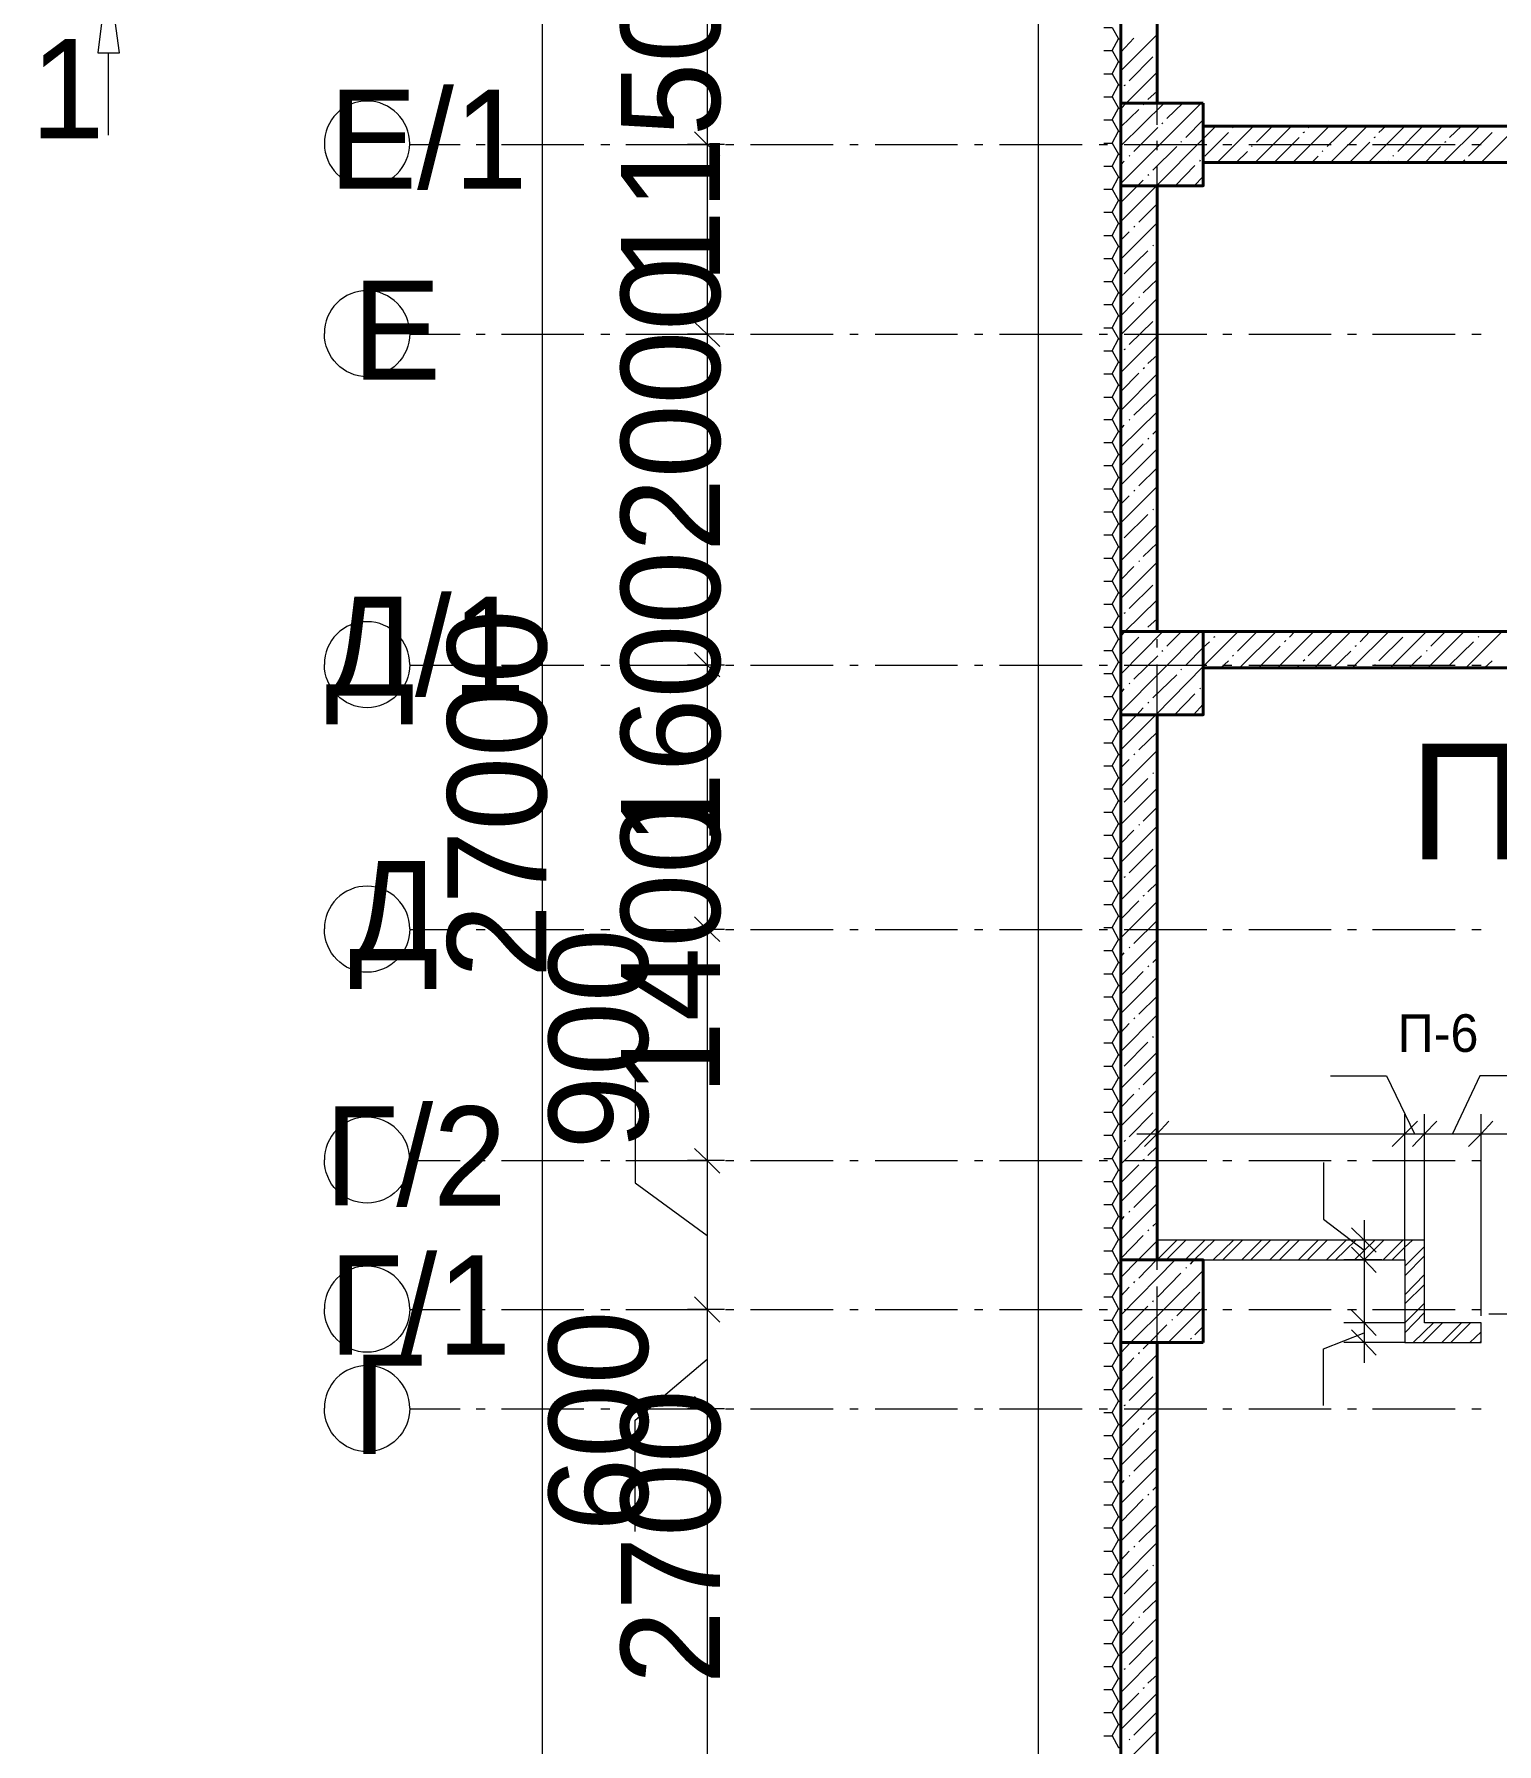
# Model space of a CAD drawing. Header units: millimetres. Extents: x -249154 to 415037, y -45458 to 354837.
# Drawn here: x -236816 to -227961, y 9990 to 20339 of the extents above; entities that cross this region are included whole.
import ezdxf

# ---------------------------------------------------------------- set-up
doc = ezdxf.new("R2010")
doc.units = ezdxf.units.MM
doc.layers.add('PDF _Текст', color=7, linetype='Continuous')
doc.styles.get("Standard").update_dxf_attribs({"font": 'arial.ttf'})

msp = doc.modelspace()

# ---------------------------------------------------------------- linework, layer by layer
at = {"lineweight": 9}
for points in [[(-191611.4, 25247.2), (-191611.4, 25649.6), (-195996, 25649.6), (-195996, 29131.9), (-230738.3, 29131.9), (-230738.3, 909.4), (-191611.4, 909.4), (-191611.4, 1307.6)], [(-233741.8, 28648.9), (-233741.8, 1392.3)], [(-232742.1, 28648.9), (-232742.1, 23675.5), (-232742.1, 22828.2), (-232742.1, 19672.1), (-232742.1, 18524.1), (-232742.1, 16520.3), (-232742.1, 14918.9), (-232742.1, 13521), (-232742.1, 12618.6), (-232742.1, 12017.1), (-232742.1, 9318.5), (-232742.1, 5111.8), (-232742.1, 1392.3)], [(-230340.1, 20379.6), (-230289.2, 20379.6), (-230251.1, 20311.8), (-230238.4, 20311.8)], [(-230289.2, 20239.8), (-230251.1, 20311.8)], [(-230238.4, 20116.9), (-230018.1, 20337.2)], [(-230238.4, 20231.3), (-230157.9, 20316.1)], [(-230018.1, 19790.7), (-230018.1, 20290.6)], [(-236368.4, 20227.1), (-236368.4, 19727.2)], [(-230340.1, 20239.8), (-230289.2, 20239.8), (-230251.1, 20172), (-230238.4, 20172)], [(-230187.5, 20057.6), (-230043.5, 20201.7)], [(-230340.1, 20100), (-230289.2, 20100), (-230251.1, 20032.2), (-230238.4, 20032.2)], [(-230289.2, 20100), (-230251.1, 20172)], [(-230238.4, 19888.2), (-230204.5, 19922.1), (-230018.1, 20108.5)], [(-230289.2, 19960.2), (-230251.1, 20032.2)], [(-230217.2, 20028), (-230208.7, 20032.2)], [(-230073.2, 19943.3), (-230018.1, 19994.1)], [(-230340.1, 19960.2), (-230289.2, 19960.2), (-230251.1, 19892.4), (-230238.4, 19892.4)], [(-230289.2, 19820.4), (-230251.1, 19892.4)], [(-230238.4, 19663.7), (-229975.7, 19922.1)], [(-230238.4, 19434.9), (-229751.2, 19922.1)], [(-230238.4, 19778), (-230128.2, 19883.9)], [(-230102.8, 19913.6), (-230094.3, 19917.8)], [(-229958.8, 19828.9), (-229861.4, 19922.1)], [(-230340.1, 19820.4), (-230289.2, 19820.4), (-230251.1, 19752.6), (-230238.4, 19752.6)], [(-230238.4, 19206.1), (-230022.3, 19422.2), (-229738.5, 19706), (-229662.2, 19782.3)], [(-230157.9, 19629.8), (-230013.9, 19773.8)], [(-229988.4, 19799.2), (-229984.2, 19803.5)], [(-229844.4, 19714.5), (-229738.5, 19820.4)], [(-229653.8, 19562), (-229433.5, 19782.3)], [(-229560.6, 19773.8), (-229556.3, 19778)], [(-229425, 19562), (-229204.7, 19782.3)], [(-229416.5, 19684.8), (-229319.1, 19782.3)], [(-229196.2, 19562), (-228976, 19782.3)], [(-229103, 19773.8), (-229090.3, 19782.3)], [(-228988.7, 19659.4), (-228861.6, 19782.3)], [(-228967.5, 19562), (-228747.2, 19782.3)], [(-228738.7, 19562), (-228518.4, 19782.3)], [(-228675.2, 19744.1), (-228632.8, 19782.3)], [(-228560.8, 19629.8), (-228416.8, 19773.8)], [(-228510, 19562), (-228289.7, 19782.3)], [(-228285.4, 19562), (-228065.1, 19782.3)], [(-228247.3, 19714.5), (-228175.3, 19782.3)], [(-228056.7, 19562), (-227836.4, 19782.3)], [(-234542.5, 19672.1), (-234237.5, 19672.1)], [(-234140.1, 19672.1), (-234085, 19672.1)], [(-233987.5, 19672.1), (-233487.7, 19672.1)], [(-233386, 19672.1), (-233330.9, 19672.1)], [(-233233.5, 19672.1), (-232733.6, 19672.1)], [(-232636.2, 19672.1), (-232742.1, 19672.1), (-232860.7, 19672.1)], [(-232631.9, 19672.1), (-232581.1, 19672.1)], [(-232479.4, 19672.1), (-231979.5, 19672.1)], [(-231877.9, 19672.1), (-231827, 19672.1)], [(-231725.3, 19672.1), (-231225.5, 19672.1)], [(-231123.8, 19672.1), (-231072.9, 19672.1)], [(-230971.3, 19672.1), (-230471.4, 19672.1)], [(-230369.7, 19672.1), (-230318.9, 19672.1)], [(-230340.1, 19680.6), (-230289.2, 19680.6), (-230251.1, 19612.8), (-230238.4, 19612.8)], [(-230289.2, 19680.6), (-230251.1, 19752.6)], [(-230217.2, 19672.1), (-229717.3, 19672.1)], [(-230018.1, 19638.2), (-230018.1, 19693.3)], [(-229874.1, 19684.8), (-229869.8, 19689.1)], [(-229730, 19600.1), (-229586, 19744.1)], [(-229619.9, 19672.1), (-229564.8, 19672.1)], [(-229463.1, 19672.1), (-228963.2, 19672.1)], [(-229302.2, 19570.5), (-229158.1, 19714.5)], [(-229132.7, 19744.1), (-229124.2, 19748.4)], [(-228865.8, 19672.1), (-228810.7, 19672.1)], [(-228853.1, 19562), (-228730.2, 19684.8)], [(-228713.3, 19672.1), (-228213.4, 19672.1)], [(-228704.8, 19714.5), (-228696.4, 19718.7)], [(-228277, 19684.8), (-228268.5, 19689.1)], [(-228132.9, 19600.1), (-227988.9, 19744.1)], [(-228111.7, 19672.1), (-228056.7, 19672.1)], [(-230289.2, 19540.8), (-230251.1, 19612.8)], [(-230238.4, 19549.3), (-230217.2, 19570.5)], [(-230187.5, 19600.1), (-230183.3, 19604.3)], [(-230043.5, 19515.4), (-229899.5, 19659.4)], [(-229759.7, 19570.5), (-229755.4, 19578.9)], [(-229539.4, 19562), (-229471.6, 19629.8)], [(-229446.2, 19659.4), (-229442, 19663.7)], [(-229081.9, 19562), (-229043.7, 19600.1)], [(-229018.3, 19629.8), (-229014.1, 19634)], [(-228624.3, 19562), (-228615.9, 19570.5)], [(-228590.4, 19600.1), (-228586.2, 19604.3)], [(-228395.6, 19562), (-228302.4, 19659.4)], [(-228162.6, 19570.5), (-228154.1, 19578.9)], [(-230340.1, 19540.8), (-230289.2, 19540.8), (-230251.1, 19473), (-230238.4, 19473)], [(-230289.2, 19401), (-230251.1, 19473)], [(-230073.2, 19485.7), (-230068.9, 19490)], [(-230018.1, 19040.9), (-230018.1, 19540.8)], [(-229908, 19422.2), (-229789.3, 19545)], [(-229793.6, 19422.2), (-229738.5, 19477.3)], [(-230340.1, 19401), (-230289.2, 19401), (-230251.1, 19333.2), (-230238.4, 19333.2)], [(-230238.4, 19320.5), (-230136.7, 19422.2), (-230102.8, 19456.1)], [(-230340.1, 19261.2), (-230289.2, 19261.2), (-230251.1, 19193.4), (-230238.4, 19193.4)], [(-230289.2, 19261.2), (-230251.1, 19333.2)], [(-230128.2, 19201.9), (-230018.1, 19312)], [(-230289.2, 19121.4), (-230251.1, 19193.4)], [(-230238.4, 18977.4), (-230018.1, 19197.7)], [(-230157.9, 19172.2), (-230153.7, 19176.5)], [(-230340.1, 19121.4), (-230289.2, 19121.4), (-230251.1, 19053.6), (-230238.4, 19053.6)], [(-230289.2, 18981.6), (-230251.1, 19053.6)], [(-230238.4, 19091.7), (-230187.5, 19142.6)], [(-230043.5, 19057.9), (-230039.3, 19062.1)], [(-230340.1, 18981.6), (-230289.2, 18981.6), (-230251.1, 18913.8), (-230238.4, 18913.8)], [(-230238.4, 18748.6), (-230018.1, 18968.9)], [(-230217.2, 18888.4), (-230073.2, 19028.2)], [(-230340.1, 18841.8), (-230289.2, 18841.8), (-230251.1, 18774), (-230238.4, 18774)], [(-230289.2, 18841.8), (-230251.1, 18913.8)], [(-230238.4, 18863), (-230238.4, 18863)], [(-230102.8, 18774), (-230018.1, 18854.5)], [(-230018.1, 18884.2), (-230018.1, 18939.2)], [(-230289.2, 18702), (-230251.1, 18774)], [(-230238.4, 18519.8), (-230018.1, 18740.1)], [(-230128.2, 18744.4), (-230124, 18748.6)], [(-230018.1, 18286.8), (-230018.1, 18786.7)], [(-230340.1, 18702), (-230289.2, 18702), (-230251.1, 18634.2), (-230238.4, 18634.2)], [(-230289.2, 18562.2), (-230251.1, 18634.2)], [(-230238.4, 18634.2), (-230157.9, 18714.7)], [(-230340.1, 18562.2), (-230289.2, 18562.2), (-230251.1, 18494.4), (-230238.4, 18494.4)], [(-230187.5, 18460.5), (-230043.5, 18600.3)], [(-234542.5, 18524.1), (-234237.5, 18524.1)], [(-234140.1, 18524.1), (-234085, 18524.1)], [(-233987.5, 18524.1), (-233487.7, 18524.1)], [(-233386, 18524.1), (-233330.9, 18524.1)], [(-233233.5, 18524.1), (-232733.6, 18524.1)], [(-232636.2, 18524.1), (-232742.1, 18524.1), (-232860.7, 18524.1)], [(-232631.9, 18524.1), (-232581.1, 18524.1)], [(-232479.4, 18524.1), (-231979.5, 18524.1)], [(-231877.9, 18524.1), (-231827, 18524.1)], [(-231725.3, 18524.1), (-231225.5, 18524.1)], [(-231123.8, 18524.1), (-231072.9, 18524.1)], [(-230971.3, 18524.1), (-230471.4, 18524.1)], [(-230369.7, 18524.1), (-230318.9, 18524.1)], [(-230340.1, 18422.4), (-230289.2, 18422.4), (-230251.1, 18354.6), (-230238.4, 18354.6)], [(-230289.2, 18422.4), (-230251.1, 18494.4)], [(-230238.4, 18291.1), (-230018.1, 18511.4)], [(-230217.2, 18524.1), (-229717.3, 18524.1)], [(-230217.2, 18430.9), (-230208.7, 18435.1)], [(-229619.9, 18524.1), (-229564.8, 18524.1)], [(-229463.1, 18524.1), (-228963.2, 18524.1)], [(-228865.8, 18524.1), (-228810.7, 18524.1)], [(-228713.3, 18524.1), (-228213.4, 18524.1)], [(-228111.7, 18524.1), (-228056.7, 18524.1)], [(-230289.2, 18282.6), (-230251.1, 18354.6)], [(-230102.8, 18316.5), (-230094.3, 18320.7)], [(-230073.2, 18346.2), (-230018.1, 18397)], [(-230340.1, 18282.6), (-230289.2, 18282.6), (-230251.1, 18214.8), (-230238.4, 18214.8)], [(-230238.4, 18176.7), (-230128.2, 18286.8)], [(-230238.4, 18062.3), (-230018.1, 18282.6)], [(-230340.1, 18142.8), (-230289.2, 18142.8), (-230251.1, 18075), (-230238.4, 18075)], [(-230289.2, 18142.8), (-230251.1, 18214.8)], [(-230157.9, 18032.7), (-230018.1, 18168.2)], [(-230018.1, 18134.3), (-230018.1, 18185.2)], [(-230289.2, 18007.2), (-230251.1, 18075)], [(-230238.4, 17837.8), (-230018.1, 18053.8)], [(-230018.1, 17532.8), (-230018.1, 18032.7)], [(-230340.1, 18007.2), (-230289.2, 18007.2), (-230251.1, 17935.2), (-230238.4, 17935.2)], [(-230289.2, 17867.4), (-230251.1, 17935.2)], [(-230238.4, 17947.9), (-230217.2, 17973.4)], [(-230187.5, 18003), (-230183.3, 18007.2)], [(-230043.5, 17918.3), (-230018.1, 17943.7)], [(-230340.1, 17867.4), (-230289.2, 17867.4), (-230251.1, 17795.4), (-230238.4, 17795.4)], [(-230238.4, 17723.4), (-230102.8, 17859)], [(-230238.4, 17609), (-230018.1, 17829.3)], [(-230073.2, 17888.6), (-230068.9, 17892.9)], [(-230340.1, 17727.6), (-230289.2, 17727.6), (-230251.1, 17655.6), (-230238.4, 17655.6)], [(-230289.2, 17727.6), (-230251.1, 17795.4)], [(-230128.2, 17604.8), (-230018.1, 17714.9)], [(-230289.2, 17587.8), (-230251.1, 17655.6)], [(-230238.4, 17380.3), (-230018.1, 17600.6)], [(-230340.1, 17587.8), (-230289.2, 17587.8), (-230251.1, 17515.8), (-230238.4, 17515.8)], [(-230289.2, 17448), (-230251.1, 17515.8)], [(-230238.4, 17494.6), (-230187.5, 17545.5)], [(-230157.9, 17575.1), (-230153.7, 17579.4)], [(-230340.1, 17448), (-230289.2, 17448), (-230251.1, 17376), (-230238.4, 17376)], [(-230217.2, 17291.3), (-230073.2, 17431.1)], [(-230043.5, 17460.8), (-230039.3, 17465)], [(-230018.1, 17380.3), (-230018.1, 17431.1)], [(-230340.1, 17308.2), (-230289.2, 17308.2), (-230251.1, 17236.2), (-230238.4, 17236.2)], [(-230289.2, 17308.2), (-230251.1, 17376)], [(-230238.4, 17151.5), (-230018.1, 17371.8)], [(-230289.2, 17168.4), (-230251.1, 17236.2)], [(-230238.4, 17265.9), (-230238.4, 17265.9)], [(-230102.8, 17176.9), (-230018.1, 17257.4)], [(-230018.1, 16778.7), (-230018.1, 17278.6)], [(-230340.1, 17168.4), (-230289.2, 17168.4), (-230251.1, 17096.4), (-230238.4, 17096.4)], [(-230289.2, 17028.6), (-230251.1, 17096.4)], [(-230238.4, 16922.7), (-230018.1, 17143)], [(-230238.4, 17037.1), (-230157.9, 17117.6)], [(-230128.2, 17147.3), (-230124, 17151.5)], [(-230340.1, 17028.6), (-230289.2, 17028.6), (-230251.1, 16956.6), (-230238.4, 16956.6)], [(-230187.5, 16863.4), (-230043.5, 17003.2)], [(-230340.1, 16888.8), (-230289.2, 16888.8), (-230251.1, 16816.8), (-230238.4, 16816.8)], [(-230289.2, 16888.8), (-230251.1, 16956.6)], [(-230238.4, 16694), (-230213, 16723.6), (-230018.1, 16914.3)], [(-230289.2, 16749), (-230251.1, 16816.8)], [(-230217.2, 16833.8), (-230208.7, 16838)], [(-230073.2, 16749), (-230018.1, 16799.9)], [(-230340.1, 16749), (-230289.2, 16749), (-230251.1, 16677), (-230238.4, 16677)], [(-230289.2, 16609.2), (-230251.1, 16677)], [(-230238.4, 16465.2), (-229984.2, 16723.6)], [(-230238.4, 16236.5), (-229755.4, 16723.6)], [(-230238.4, 16007.7), (-230026.6, 16219.5), (-229738.5, 16511.8), (-229526.7, 16723.6)], [(-230238.4, 16579.6), (-230128.2, 16689.7)], [(-230102.8, 16719.4), (-230098.6, 16723.6), (-230094.3, 16723.6)], [(-230018.1, 16626.2), (-230018.1, 16677)], [(-229958.8, 16634.7), (-229869.8, 16723.6)], [(-229675, 16689.7), (-229666.5, 16694)], [(-229645.3, 16719.4), (-229641.1, 16723.6)], [(-229530.9, 16605), (-229412.3, 16723.6)], [(-229518.2, 16503.3), (-229297.9, 16723.6)], [(-229289.4, 16503.3), (-229069.2, 16723.6)], [(-229247.1, 16660.1), (-229238.6, 16668.6)], [(-229217.4, 16689.7), (-229183.5, 16723.6)], [(-229103, 16575.4), (-228959, 16719.4)], [(-229064.9, 16503.3), (-228844.6, 16723.6)], [(-228836.2, 16503.3), (-228615.9, 16723.6)], [(-228789.6, 16660.1), (-228730.2, 16723.6)], [(-228675.2, 16545.7), (-228531.1, 16689.7)], [(-228607.4, 16503.3), (-228387.1, 16723.6)], [(-228501.5, 16719.4), (-228501.5, 16723.6)], [(-228378.6, 16503.3), (-228158.3, 16723.6)], [(-228361.7, 16634.7), (-228272.7, 16723.6)], [(-228149.9, 16503.3), (-227929.6, 16723.6)], [(-228073.6, 16689.7), (-228069.4, 16694)], [(-228048.2, 16719.4), (-228044, 16723.6)], [(-230340.1, 16609.2), (-230289.2, 16609.2), (-230251.1, 16537.2), (-230238.4, 16537.2)], [(-230157.9, 16435.6), (-230013.9, 16575.4)], [(-229988.4, 16605), (-229984.2, 16609.2)], [(-229844.4, 16520.3), (-229738.5, 16626.2), (-229700.4, 16660.1)], [(-229560.6, 16575.4), (-229556.3, 16579.6)], [(-229403.8, 16503.3), (-229272.5, 16634.7)], [(-228950.5, 16503.3), (-228844.6, 16605)], [(-228819.2, 16634.7), (-228810.7, 16638.9)], [(-228493, 16503.3), (-228416.8, 16575.4)], [(-228387.1, 16605), (-228382.9, 16609.2)], [(-228247.3, 16520.3), (-228103.3, 16660.1)], [(-234542.5, 16520.3), (-234237.5, 16520.3)], [(-234140.1, 16520.3), (-234085, 16520.3)], [(-233987.5, 16520.3), (-233487.7, 16520.3)], [(-233386, 16520.3), (-233330.9, 16520.3)], [(-233233.5, 16520.3), (-232733.6, 16520.3)], [(-232636.2, 16520.3), (-232742.1, 16520.3), (-232860.7, 16520.3)], [(-232631.9, 16520.3), (-232581.1, 16520.3)], [(-232479.4, 16520.3), (-231979.5, 16520.3)], [(-231877.9, 16520.3), (-231827, 16520.3)], [(-231725.3, 16520.3), (-231225.5, 16520.3)], [(-231123.8, 16520.3), (-231072.9, 16520.3)], [(-230971.3, 16520.3), (-230471.4, 16520.3)], [(-230369.7, 16520.3), (-230318.9, 16520.3)], [(-230340.1, 16469.5), (-230289.2, 16469.5), (-230251.1, 16397.4), (-230238.4, 16397.4)], [(-230289.2, 16469.5), (-230251.1, 16537.2)], [(-230217.2, 16520.3), (-229717.3, 16520.3)], [(-230043.5, 16321.2), (-229899.5, 16461)], [(-230018.1, 16024.6), (-230018.1, 16524.5)], [(-229874.1, 16490.6), (-229869.8, 16494.9)], [(-229632.6, 16503.3), (-229586, 16545.7)], [(-229619.9, 16520.3), (-229564.8, 16520.3)], [(-229463.1, 16520.3), (-228963.2, 16520.3)], [(-229175.1, 16503.3), (-229158.1, 16520.3)], [(-229132.7, 16545.7), (-229124.2, 16554.2)], [(-228865.8, 16520.3), (-228810.7, 16520.3)], [(-228713.3, 16520.3), (-228213.4, 16520.3)], [(-228704.8, 16520.3), (-228696.4, 16524.5)], [(-228111.7, 16520.3), (-228056.7, 16520.3)], [(-228035.5, 16503.3), (-227988.9, 16545.7)], [(-230289.2, 16329.7), (-230251.1, 16397.4)], [(-230238.4, 16350.8), (-230217.2, 16376.3)], [(-230187.5, 16405.9), (-230183.3, 16410.1)], [(-229759.7, 16376.3), (-229755.4, 16380.5)], [(-230340.1, 16329.7), (-230289.2, 16329.7), (-230251.1, 16257.6), (-230238.4, 16257.6)], [(-230289.2, 16189.9), (-230251.1, 16257.6)], [(-230238.4, 16122.1), (-230140.9, 16219.5), (-230102.8, 16261.9)], [(-230073.2, 16291.5), (-230068.9, 16295.8)], [(-229912.2, 16219.5), (-229789.3, 16346.6)], [(-229797.8, 16219.5), (-229738.5, 16283.1)], [(-230340.1, 16189.9), (-230289.2, 16189.9), (-230251.1, 16117.8), (-230238.4, 16117.8)], [(-230340.1, 16050.1), (-230289.2, 16050.1), (-230251.1, 15978), (-230238.4, 15978)], [(-230289.2, 16050.1), (-230251.1, 16117.8)], [(-230128.2, 16007.7), (-230018.1, 16113.6)], [(-230289.2, 15910.3), (-230251.1, 15978)], [(-230238.4, 15783.2), (-230018.1, 16003.5)], [(-230238.4, 15897.5), (-230187.5, 15948.4)], [(-230157.9, 15978), (-230153.7, 15982.3)], [(-230340.1, 15910.3), (-230289.2, 15910.3), (-230251.1, 15838.2), (-230238.4, 15838.2)], [(-230289.2, 15770.5), (-230251.1, 15838.2)], [(-230043.5, 15863.7), (-230039.3, 15867.9)], [(-230018.1, 15872.1), (-230018.1, 15923)], [(-230340.1, 15770.5), (-230289.2, 15770.5), (-230251.1, 15698.4), (-230238.4, 15698.4)], [(-230238.4, 15554.4), (-230018.1, 15774.7)], [(-230217.2, 15690), (-230073.2, 15834)], [(-230018.1, 15270.6), (-230018.1, 15770.5)], [(-230340.1, 15630.7), (-230289.2, 15630.7), (-230251.1, 15558.6), (-230238.4, 15558.6)], [(-230289.2, 15630.7), (-230251.1, 15698.4)], [(-230238.4, 15668.8), (-230238.4, 15668.8)], [(-230102.8, 15575.6), (-230018.1, 15660.3)], [(-230289.2, 15490.9), (-230251.1, 15558.6)], [(-230238.4, 15325.6), (-230018.1, 15545.9)], [(-230128.2, 15550.2), (-230124, 15554.4)], [(-230340.1, 15490.9), (-230289.2, 15490.9), (-230251.1, 15418.8), (-230238.4, 15418.8)], [(-230238.4, 15440), (-230157.9, 15520.5)], [(-230340.1, 15351.1), (-230289.2, 15351.1), (-230251.1, 15279), (-230238.4, 15279)], [(-230289.2, 15351.1), (-230251.1, 15418.8)], [(-230238.4, 15096.9), (-230018.1, 15317.2)], [(-230187.5, 15262.1), (-230043.5, 15406.1)], [(-230289.2, 15211.3), (-230251.1, 15279)], [(-230217.2, 15236.7), (-230208.7, 15240.9)], [(-230340.1, 15211.3), (-230289.2, 15211.3), (-230251.1, 15139.2), (-230238.4, 15139.2)], [(-230289.2, 15071.5), (-230251.1, 15139.2)], [(-230102.8, 15122.3), (-230094.3, 15126.5)], [(-230073.2, 15147.7), (-230018.1, 15202.8)], [(-230018.1, 15118.1), (-230018.1, 15173.1)], [(-230340.1, 15071.5), (-230289.2, 15071.5), (-230251.1, 14999.4), (-230238.4, 14999.4)], [(-230238.4, 14982.5), (-230128.2, 15092.6)], [(-230238.4, 14868.1), (-230018.1, 15088.4)], [(-230018.1, 14516.5), (-230018.1, 15016.4)], [(-234542.5, 14918.9), (-234237.5, 14918.9)], [(-234140.1, 14918.9), (-234085, 14918.9)], [(-233987.5, 14918.9), (-233487.7, 14918.9)], [(-233386, 14918.9), (-233330.9, 14918.9)], [(-233233.5, 14918.9), (-232733.6, 14918.9)], [(-232636.2, 14918.9), (-232742.1, 14918.9), (-232860.7, 14918.9)], [(-232631.9, 14918.9), (-232581.1, 14918.9)], [(-232479.4, 14918.9), (-231979.5, 14918.9)], [(-231877.9, 14918.9), (-231827, 14918.9)], [(-231725.3, 14918.9), (-231225.5, 14918.9)], [(-231123.8, 14918.9), (-231072.9, 14918.9)], [(-230971.3, 14918.9), (-230471.4, 14918.9)], [(-230369.7, 14918.9), (-230318.9, 14918.9)], [(-230340.1, 14931.7), (-230289.2, 14931.7), (-230251.1, 14859.6), (-230238.4, 14859.6)], [(-230289.2, 14931.7), (-230251.1, 14999.4)], [(-230217.2, 14918.9), (-229717.3, 14918.9)], [(-230157.9, 14834.2), (-230018.1, 14974)], [(-229619.9, 14918.9), (-229564.8, 14918.9)], [(-229463.1, 14918.9), (-228963.2, 14918.9)], [(-228865.8, 14918.9), (-228810.7, 14918.9)], [(-228713.3, 14918.9), (-228213.4, 14918.9)], [(-228111.7, 14918.9), (-228056.7, 14918.9)], [(-230289.2, 14791.9), (-230251.1, 14859.6)], [(-230238.4, 14639.4), (-230018.1, 14859.6)], [(-230187.5, 14808.8), (-230183.3, 14813)], [(-230340.1, 14791.9), (-230289.2, 14791.9), (-230251.1, 14719.8), (-230238.4, 14719.8)], [(-230289.2, 14652.1), (-230251.1, 14719.8)], [(-230238.4, 14753.7), (-230217.2, 14779.1)], [(-230073.2, 14694.4), (-230068.9, 14698.7)], [(-230043.5, 14719.8), (-230018.1, 14745.3)], [(-230340.1, 14652.1), (-230289.2, 14652.1), (-230251.1, 14580), (-230238.4, 14580)], [(-230238.4, 14525), (-230102.8, 14664.8)], [(-230238.4, 14410.6), (-230018.1, 14630.9)], [(-230340.1, 14512.3), (-230289.2, 14512.3), (-230251.1, 14440.2), (-230238.4, 14440.2)], [(-230289.2, 14512.3), (-230251.1, 14580)], [(-230128.2, 14406.4), (-230018.1, 14516.5)], [(-230289.2, 14372.5), (-230251.1, 14440.2)], [(-230238.4, 14181.8), (-230018.1, 14402.1)], [(-230018.1, 14364), (-230018.1, 14419.1)], [(-230340.1, 14372.5), (-230289.2, 14372.5), (-230251.1, 14300.4), (-230238.4, 14300.4)], [(-230289.2, 14232.7), (-230251.1, 14300.4)], [(-230238.4, 14296.2), (-230187.5, 14351.3)], [(-230157.9, 14380.9), (-230153.7, 14385.2)], [(-230340.1, 14232.7), (-230289.2, 14232.7), (-230251.1, 14160.6), (-230238.4, 14160.6)], [(-230217.2, 14092.9), (-230073.2, 14236.9)], [(-230043.5, 14266.6), (-230039.3, 14270.8)], [(-230018.1, 13766.7), (-230018.1, 14266.6)], [(-230340.1, 14092.9), (-230289.2, 14092.9), (-230251.1, 14020.8), (-230238.4, 14020.8)], [(-230289.2, 14092.9), (-230251.1, 14160.6)], [(-230238.4, 13957.3), (-230018.1, 14177.6)], [(-233178.4, 14063.2), (-233178.4, 13385.4), (-232742.1, 13067.7)], [(-230289.2, 13953.1), (-230251.1, 14020.8)], [(-230238.4, 14067.4), (-230238.4, 14071.7)], [(-230102.8, 13978.5), (-230018.1, 14063.2)], [(-228967.5, 14033.6), (-228628.6, 14033.6), (-228459.1, 13681.9)], [(-227671.2, 14033.6), (-228065.1, 14033.6), (-228230.4, 13681.9)], [(-230340.1, 13953.1), (-230289.2, 13953.1), (-230251.1, 13881), (-230238.4, 13881)], [(-230289.2, 13813.3), (-230251.1, 13881)], [(-230238.4, 13728.5), (-230018.1, 13948.8)], [(-230238.4, 13842.9), (-230157.9, 13923.4)], [(-230128.2, 13953.1), (-230124, 13957.3)], [(-230340.1, 13813.3), (-230289.2, 13813.3), (-230251.1, 13741.2), (-230238.4, 13741.2)], [(-230187.5, 13665), (-230043.5, 13809)], [(-230018.1, 13787.8), (-230018.1, 13681.9), (-230018.1, 13563.3)], [(-228518.4, 12919.4), (-228518.4, 13681.9), (-228518.4, 13800.6)], [(-228399.8, 13038), (-228399.8, 13681.9), (-228399.8, 13800.6)], [(-228056.7, 12580.5), (-228056.7, 13681.9), (-228056.7, 13800.6)], [(-230340.1, 13673.5), (-230289.2, 13673.5), (-230251.1, 13601.4), (-230238.4, 13601.4)], [(-230289.2, 13673.5), (-230251.1, 13741.2)], [(-230238.4, 13499.8), (-230018.1, 13720.1)], [(-230140.9, 13681.9), (-228518.4, 13681.9), (-228399.8, 13681.9), (-228056.7, 13681.9), (-226959.5, 13681.9), (-226446.9, 13681.9)], [(-230018.1, 13609.9), (-230018.1, 13665)], [(-230289.2, 13533.7), (-230251.1, 13601.4)], [(-230217.2, 13635.3), (-230208.7, 13643.8)], [(-230073.2, 13550.6), (-230018.1, 13605.7)], [(-234542.5, 13521), (-234237.5, 13521)], [(-234140.1, 13521), (-234085, 13521)], [(-233987.5, 13521), (-233487.7, 13521)], [(-233386, 13521), (-233330.9, 13521)], [(-233233.5, 13521), (-232733.6, 13521)], [(-232636.2, 13521), (-232742.1, 13521), (-232860.7, 13521)], [(-232631.9, 13521), (-232581.1, 13521)], [(-232479.4, 13521), (-231979.5, 13521)], [(-231877.9, 13521), (-231827, 13521)], [(-231725.3, 13521), (-231225.5, 13521)], [(-231123.8, 13521), (-231072.9, 13521)], [(-230971.3, 13521), (-230471.4, 13521)], [(-230369.7, 13521), (-230318.9, 13521)], [(-230340.1, 13533.7), (-230289.2, 13533.7), (-230251.1, 13461.6), (-230238.4, 13461.6)], [(-230289.2, 13393.9), (-230251.1, 13461.6)], [(-230238.4, 13385.4), (-230128.2, 13495.5)], [(-230238.4, 13271), (-230018.1, 13491.3)], [(-230217.2, 13521), (-229717.3, 13521)], [(-230102.8, 13525.2), (-230094.3, 13529.4)], [(-230018.1, 13012.6), (-230018.1, 13512.5)], [(-229619.9, 13521), (-229564.8, 13521)], [(-229463.1, 13521), (-228963.2, 13521)], [(-229009.8, 13508.2), (-229009.8, 13165.1), (-228764.1, 12978.7)], [(-228865.8, 13521), (-228810.7, 13521)], [(-228713.3, 13521), (-228213.4, 13521)], [(-228111.7, 13521), (-228056.7, 13521)], [(-230340.1, 13393.9), (-230289.2, 13393.9), (-230251.1, 13321.8), (-230238.4, 13321.8)], [(-230157.9, 13237.1), (-230018.1, 13376.9)], [(-230340.1, 13254.1), (-230289.2, 13254.1), (-230251.1, 13182), (-230238.4, 13182)], [(-230289.2, 13254.1), (-230251.1, 13321.8)], [(-230238.4, 13042.2), (-230018.1, 13262.5)], [(-230289.2, 13114.3), (-230251.1, 13182)], [(-230238.4, 13156.6), (-230217.2, 13182)], [(-230187.5, 13207.5), (-230183.3, 13215.9)], [(-230043.5, 13122.7), (-230018.1, 13148.2)], [(-228764.1, 13160.9), (-228764.1, 12919.4), (-228764.1, 12538.1), (-228764.1, 12296.7)], [(-230340.1, 13114.3), (-230289.2, 13114.3), (-230251.1, 13042.2), (-230238.4, 13042.2)], [(-230289.2, 12974.5), (-230251.1, 13042.2)], [(-230238.4, 12927.9), (-230102.8, 13067.7)], [(-230073.2, 13097.3), (-230068.9, 13101.6)], [(-230340.1, 12974.5), (-230289.2, 12974.5), (-230251.1, 12902.4), (-230238.4, 12902.4)], [(-230238.4, 12813.5), (-230132.5, 12919.4), (-230018.1, 13033.8)], [(-230018.1, 12919.4), (-229899.5, 13038)], [(-230018.1, 13033.8), (-230013.9, 13038)], [(-229963, 12919.4), (-229844.4, 13038)], [(-229848.6, 12919.4), (-229730, 13038)], [(-229793.6, 12919.4), (-229670.7, 13038)], [(-229679.2, 12919.4), (-229556.3, 13038)], [(-229619.9, 12919.4), (-229501.3, 13038)], [(-229505.5, 12919.4), (-229386.9, 13038)], [(-229450.4, 12919.4), (-229331.8, 13038)], [(-229336, 12919.4), (-229217.4, 13038)], [(-229276.7, 12919.4), (-229158.1, 13038)], [(-229162.4, 12919.4), (-229043.7, 13038)], [(-229107.3, 12919.4), (-228988.7, 13038)], [(-228992.9, 12919.4), (-228874.3, 13038)], [(-228937.8, 12919.4), (-228815, 13038)], [(-228658.2, 13038), (-228764.1, 13038), (-228887, 13038)], [(-228823.4, 12919.4), (-228700.6, 13038)], [(-228764.1, 12919.4), (-228645.5, 13038)], [(-228649.8, 12919.4), (-228531.1, 13038)], [(-228594.7, 12919.4), (-228518.4, 12995.6), (-228471.8, 13038)], [(-228518.4, 12881.3), (-228399.8, 12999.9)], [(-228518.4, 12822), (-228399.8, 12944.8)], [(-230340.1, 12834.7), (-230289.2, 12834.7), (-230251.1, 12762.7), (-230238.4, 12762.7)], [(-230289.2, 12834.7), (-230251.1, 12902.4)], [(-230238.4, 12584.7), (-229908, 12919.4)], [(-230238.4, 12356), (-230179.1, 12419.5), (-229738.5, 12855.8)], [(-230128.2, 12809.2), (-230022.3, 12919.4), (-230018.1, 12919.4)], [(-230018.1, 12860.1), (-230018.1, 12910.9)], [(-230013.9, 12694.9), (-229874.1, 12838.9)], [(-229844.4, 12868.6), (-229840.2, 12872.8)], [(-229814.8, 12894), (-229793.6, 12919.4)], [(-228658.2, 12919.4), (-228764.1, 12919.4), (-228887, 12919.4)], [(-230289.2, 12694.9), (-230251.1, 12762.7)], [(-230238.4, 12699.1), (-230187.5, 12754.2)], [(-230157.9, 12779.6), (-230153.7, 12788.1)], [(-230018.1, 12258.5), (-230018.1, 12758.4)], [(-228518.4, 12707.6), (-228399.8, 12830.4)], [(-228518.4, 12652.5), (-228399.8, 12771.1)], [(-230340.1, 12694.9), (-230289.2, 12694.9), (-230251.1, 12622.9), (-230238.4, 12622.9)], [(-230217.2, 12495.8), (-230073.2, 12639.8)], [(-230043.5, 12665.2), (-230039.3, 12673.7)], [(-229950.3, 12419.5), (-229738.5, 12631.3)], [(-229899.5, 12580.5), (-229759.7, 12724.5)], [(-228518.4, 12538.1), (-228399.8, 12656.7)], [(-234542.5, 12618.6), (-234237.5, 12618.6)], [(-234140.1, 12618.6), (-234085, 12618.6)], [(-233987.5, 12618.6), (-233487.7, 12618.6)], [(-233386, 12618.6), (-233330.9, 12618.6)], [(-233233.5, 12618.6), (-232733.6, 12618.6)], [(-232636.2, 12618.6), (-232742.1, 12618.6), (-232860.7, 12618.6)], [(-232631.9, 12618.6), (-232581.1, 12618.6)], [(-232479.4, 12618.6), (-231979.5, 12618.6)], [(-231877.9, 12618.6), (-231827, 12618.6)], [(-231725.3, 12618.6), (-231225.5, 12618.6)], [(-231123.8, 12618.6), (-231072.9, 12618.6)], [(-230971.3, 12618.6), (-230471.4, 12618.6)], [(-230369.7, 12618.6), (-230318.9, 12618.6)], [(-230340.1, 12555.1), (-230289.2, 12555.1), (-230251.1, 12483.1), (-230238.4, 12483.1)], [(-230289.2, 12555.1), (-230251.1, 12622.9)], [(-230217.2, 12618.6), (-229717.3, 12618.6)], [(-230102.8, 12381.4), (-230064.7, 12419.5), (-229958.8, 12525.4)], [(-229929.1, 12555.1), (-229924.9, 12559.3)], [(-229619.9, 12618.6), (-229564.8, 12618.6)], [(-229463.1, 12618.6), (-228963.2, 12618.6)], [(-228518.4, 12538.1), (-228764.1, 12538.1), (-228887, 12538.1)], [(-228865.8, 12618.6), (-228810.7, 12618.6)], [(-228713.3, 12618.6), (-228213.4, 12618.6)], [(-228518.4, 12478.8), (-228459.1, 12538.1), (-228399.8, 12601.7)], [(-228518.4, 12538.1), (-228518.4, 12538.1)], [(-228467.6, 12419.5), (-228344.7, 12538.1)], [(-228408.3, 12419.5), (-228289.7, 12538.1)], [(-228293.9, 12419.5), (-228175.3, 12538.1)], [(-228238.8, 12419.5), (-228120.2, 12538.1)], [(-228111.7, 12618.6), (-228056.7, 12618.6)], [(-228010.1, 12593.2), (-227006.1, 12593.2)], [(-230289.2, 12415.3), (-230251.1, 12483.1)], [(-230238.4, 12470.3), (-230238.4, 12470.3)], [(-229814.8, 12440.7), (-229810.5, 12444.9)], [(-229789.3, 12466.1), (-229738.5, 12516.9)], [(-229009.8, 12038.2), (-229009.8, 12381.4), (-228764.1, 12478.8)], [(-228518.4, 12419.5), (-228764.1, 12419.5), (-228887, 12419.5)], [(-228124.5, 12419.5), (-228056.7, 12483.1)], [(-228065.1, 12419.5), (-228056.7, 12428)], [(-233178.4, 11275.7), (-233178.4, 11949.3), (-232742.1, 12317.8)], [(-230340.1, 12415.3), (-230289.2, 12415.3), (-230251.1, 12343.3), (-230238.4, 12343.3)], [(-230289.2, 12275.5), (-230251.1, 12343.3)], [(-230238.4, 12127.2), (-230018.1, 12347.5)], [(-230238.4, 12241.6), (-230157.9, 12326.3)], [(-230128.2, 12351.7), (-230124, 12360.2)], [(-230340.1, 12275.5), (-230289.2, 12275.5), (-230251.1, 12203.5), (-230238.4, 12203.5)], [(-230340.1, 12135.7), (-230289.2, 12135.7), (-230251.1, 12063.7), (-230238.4, 12063.7)], [(-230289.2, 12135.7), (-230251.1, 12203.5)], [(-230238.4, 11902.7), (-230018.1, 12123)], [(-230187.5, 12067.9), (-230043.5, 12211.9)], [(-230018.1, 12106), (-230018.1, 12156.9)], [(-234542.5, 12017.1), (-234237.5, 12017.1)], [(-234140.1, 12017.1), (-234085, 12017.1)], [(-233987.5, 12017.1), (-233487.7, 12017.1)], [(-233386, 12017.1), (-233330.9, 12017.1)], [(-233233.5, 12017.1), (-232733.6, 12017.1)], [(-232636.2, 12017.1), (-232742.1, 12017.1), (-232860.7, 12017.1)], [(-232631.9, 12017.1), (-232581.1, 12017.1)], [(-232479.4, 12017.1), (-231979.5, 12017.1)], [(-231877.9, 12017.1), (-231827, 12017.1)], [(-231725.3, 12017.1), (-231225.5, 12017.1)], [(-231123.8, 12017.1), (-231072.9, 12017.1)], [(-230971.3, 12017.1), (-230471.4, 12017.1)], [(-230369.7, 12017.1), (-230318.9, 12017.1)], [(-230289.2, 11995.9), (-230251.1, 12063.7)], [(-230217.2, 12038.2), (-230208.7, 12042.5)], [(-230217.2, 12017.1), (-229717.3, 12017.1)], [(-230073.2, 11953.5), (-230018.1, 12008.6)], [(-229619.9, 12017.1), (-229564.8, 12017.1)], [(-229463.1, 12017.1), (-228963.2, 12017.1)], [(-228865.8, 12017.1), (-228810.7, 12017.1)], [(-228713.3, 12017.1), (-228213.4, 12017.1)], [(-228111.7, 12017.1), (-228056.7, 12017.1)], [(-230340.1, 11995.9), (-230289.2, 11995.9), (-230251.1, 11923.9), (-230238.4, 11923.9)], [(-230289.2, 11856.1), (-230251.1, 11923.9)], [(-230102.8, 11923.9), (-230094.3, 11932.3)], [(-230018.1, 11504.5), (-230018.1, 12004.3)], [(-230340.1, 11856.1), (-230289.2, 11856.1), (-230251.1, 11784.1), (-230238.4, 11784.1)], [(-230238.4, 11788.3), (-230128.2, 11898.4)], [(-230238.4, 11673.9), (-230018.1, 11894.2)], [(-230340.1, 11716.3), (-230289.2, 11716.3), (-230251.1, 11644.3), (-230238.4, 11644.3)], [(-230289.2, 11716.3), (-230251.1, 11784.1)], [(-230157.9, 11640), (-230018.1, 11779.8)], [(-230289.2, 11576.5), (-230251.1, 11644.3)], [(-230238.4, 11445.1), (-230018.1, 11665.4)], [(-230187.5, 11610.4), (-230183.3, 11614.6)], [(-230340.1, 11576.5), (-230289.2, 11576.5), (-230251.1, 11504.5), (-230238.4, 11504.5)], [(-230289.2, 11436.7), (-230251.1, 11504.5)], [(-230238.4, 11559.5), (-230217.2, 11584.9)], [(-230073.2, 11496), (-230068.9, 11500.2)], [(-230043.5, 11525.6), (-230018.1, 11551.1)], [(-230340.1, 11436.7), (-230289.2, 11436.7), (-230251.1, 11364.7), (-230238.4, 11364.7)], [(-230238.4, 11330.8), (-230102.8, 11470.6)], [(-230238.4, 11216.4), (-230018.1, 11436.7)], [(-230018.1, 11351.9), (-230018.1, 11402.8)], [(-230340.1, 11296.9), (-230289.2, 11296.9), (-230251.1, 11224.9), (-230238.4, 11224.9)], [(-230289.2, 11296.9), (-230251.1, 11364.7)], [(-230128.2, 11212.1), (-230018.1, 11322.3)], [(-230289.2, 11157.1), (-230251.1, 11224.9)], [(-230238.4, 10987.6), (-230018.1, 11207.9)], [(-230157.9, 11182.5), (-230153.7, 11186.7)], [(-230018.1, 10750.4), (-230018.1, 11250.3)], [(-230340.1, 11157.1), (-230289.2, 11157.1), (-230251.1, 11085.1), (-230238.4, 11085.1)], [(-230289.2, 11017.3), (-230251.1, 11085.1)], [(-230238.4, 11102), (-230187.5, 11157.1)], [(-230340.1, 11017.3), (-230289.2, 11017.3), (-230251.1, 10945.3), (-230238.4, 10945.3)], [(-230238.4, 10758.9), (-230018.1, 10979.1)], [(-230217.2, 10898.7), (-230073.2, 11042.7)], [(-230043.5, 11068.1), (-230039.3, 11072.3)], [(-230340.1, 10877.5), (-230289.2, 10877.5), (-230251.1, 10805.5), (-230238.4, 10805.5)], [(-230289.2, 10877.5), (-230251.1, 10945.3)], [(-230238.4, 10873.2), (-230238.4, 10873.2)], [(-230289.2, 10737.7), (-230251.1, 10805.5)], [(-230102.8, 10784.3), (-230018.1, 10864.8)], [(-230340.1, 10737.7), (-230289.2, 10737.7), (-230251.1, 10665.7), (-230238.4, 10665.7)], [(-230289.2, 10597.9), (-230251.1, 10665.7)], [(-230238.4, 10530.1), (-230018.1, 10750.4)], [(-230238.4, 10644.5), (-230157.9, 10729.2)], [(-230128.2, 10754.6), (-230124, 10758.9)], [(-230340.1, 10597.9), (-230289.2, 10597.9), (-230251.1, 10525.9), (-230238.4, 10525.9)], [(-230187.5, 10470.8), (-230043.5, 10614.8)], [(-230018.1, 10597.9), (-230018.1, 10653)], [(-230340.1, 10458.1), (-230289.2, 10458.1), (-230251.1, 10386.1), (-230238.4, 10386.1)], [(-230289.2, 10458.1), (-230251.1, 10525.9)], [(-230238.4, 10301.3), (-230018.1, 10521.6)], [(-230018.1, 9996.3), (-230018.1, 10496.2)], [(-230289.2, 10318.3), (-230251.1, 10386.1)], [(-230217.2, 10441.1), (-230208.7, 10445.4)], [(-230073.2, 10356.4), (-230018.1, 10407.2)], [(-230340.1, 10318.3), (-230289.2, 10318.3), (-230251.1, 10246.3), (-230238.4, 10246.3)], [(-230289.2, 10178.5), (-230251.1, 10246.3)], [(-230238.4, 10076.8), (-230018.1, 10297.1)], [(-230238.4, 10187), (-230128.2, 10297.1)], [(-230102.8, 10326.8), (-230094.3, 10331)], [(-230340.1, 10178.5), (-230289.2, 10178.5), (-230251.1, 10106.5), (-230238.4, 10106.5)], [(-230157.9, 10042.9), (-230018.1, 10182.7)], [(-230289.2, 10038.7), (-230251.1, 10106.5)], [(-230238.4, 9848), (-230018.1, 10068.3)], [(-230340.1, 10038.7), (-230289.2, 10038.7), (-230251.1, 9966.7), (-230238.4, 9966.7)], [(-230187.5, 10013.3), (-230183.3, 10017.5)]]:
    msp.add_lwpolyline(points, dxfattribs=at)
at = {"lineweight": 40}
for points in [[(-230018.1, 19922.1), (-230018.1, 23175.6), (-230238.4, 23175.6), (-230238.4, 19922.1)], [(-229738.5, 19922.1), (-230238.4, 19922.1), (-230238.4, 19422.2), (-229738.5, 19422.2)], [(-229738.5, 19562), (-226065.6, 19562), (-226065.6, 19782.3), (-229738.5, 19782.3)], [(-230018.1, 16723.6), (-230018.1, 19422.2), (-230238.4, 19422.2), (-230238.4, 16723.6)], [(-229738.5, 16723.6), (-230238.4, 16723.6), (-230238.4, 16219.5), (-229738.5, 16219.5)], [(-229738.5, 16503.3), (-226065.6, 16503.3), (-226065.6, 16723.6), (-229738.5, 16723.6)], [(-230238.4, 16219.5), (-230238.4, 12919.4), (-230018.1, 12919.4), (-230018.1, 16219.5)], [(-229738.5, 12419.5), (-229738.5, 12919.4), (-230238.4, 12919.4), (-230238.4, 12419.5)]]:
    msp.add_lwpolyline(points, close=True, dxfattribs=at)
at = {"lineweight": 9}
for points in [[(-236300.6, 20227.1), (-236368.4, 20731.2), (-236431.9, 20227.1)], [(-230018.1, 12919.4), (-228518.4, 12919.4), (-228518.4, 12538.1), (-228518.4, 12419.5), (-228056.7, 12419.5), (-228056.7, 12538.1), (-228399.8, 12538.1), (-228399.8, 13038), (-228518.4, 13038), (-230018.1, 13038)]]:
    msp.add_lwpolyline(points, close=True, dxfattribs=at)
msp.add_lwpolyline([(-234800.9, 19934.8, 0.4180328), (-235059.3, 19676.4, 0.4118986), (-234800.9, 19417.9, 0.4057377), (-234542.5, 19676.4, 0.4118986)], format="xyb", close=True, dxfattribs=at)
at = {"lineweight": 18}
for points in [[(-232665.8, 19600.1), (-232742.1, 19672.1), (-232818.3, 19748.4)], [(-232665.8, 18447.8), (-232742.1, 18524.1), (-232818.3, 18596.1)], [(-232665.8, 16448.3), (-232742.1, 16520.3), (-232818.3, 16596.5)], [(-232665.8, 14846.9), (-232742.1, 14918.9), (-232818.3, 14995.2)], [(-229946.1, 13758.2), (-230018.1, 13681.9), (-230094.3, 13605.7)], [(-228442.2, 13758.2), (-228518.4, 13681.9), (-228594.7, 13605.7)], [(-228323.6, 13758.2), (-228399.8, 13681.9), (-228471.8, 13605.7)], [(-227984.7, 13758.2), (-228056.7, 13681.9), (-228132.9, 13605.7)], [(-232665.8, 13444.7), (-232742.1, 13521), (-232818.3, 13593)], [(-228692.1, 12966), (-228764.1, 13038), (-228840.4, 13114.3)], [(-228692.1, 12843.1), (-228764.1, 12919.4), (-228840.4, 12995.6)], [(-232665.8, 12542.4), (-232742.1, 12618.6), (-232818.3, 12694.9)], [(-228692.1, 12461.9), (-228764.1, 12538.1), (-228840.4, 12614.4)], [(-228692.1, 12343.3), (-228764.1, 12419.5), (-228840.4, 12495.8)], [(-232665.8, 11945), (-232742.1, 12017.1), (-232818.3, 12093.3)]]:
    msp.add_lwpolyline(points, dxfattribs=at)
at = {"lineweight": 9}
for points in [[(-234542.5, 18528.3, 0.4118986), (-234800.9, 18786.7, 0.4180328), (-235059.3, 18528.3)], [(-234542.5, 16524.5, 0.4118986), (-234800.9, 16782.9, 0.4180328), (-235059.3, 16524.5)], [(-234542.5, 14923.2, 0.4118986), (-234800.9, 15181.6, 0.4180328), (-235059.3, 14923.2)], [(-234542.5, 13525.2, 0.4118986), (-234800.9, 13783.6, 0.4180328), (-235059.3, 13525.2)], [(-234542.5, 12622.9, 0.4118986), (-234800.9, 12881.3, 0.4180328), (-235059.3, 12622.9)], [(-234542.5, 12021.3, 0.4118986), (-234800.9, 12279.7, 0.4180328), (-235059.3, 12021.3)]]:
    msp.add_lwpolyline(points, format="xyb", dxfattribs=at)
at = {"lineweight": 40}
msp.add_lwpolyline([(-226396, 9415.9), (-226815.4, 9415.9), (-226815.4, 9195.6), (-226616.3, 9195.6), (-226616.3, 1629.5), (-230018.1, 1629.5), (-230018.1, 9195.6), (-228268.5, 9195.6), (-228268.5, 9415.9), (-230018.1, 9415.9), (-230018.1, 12419.5), (-230238.4, 12419.5), (-230238.4, 1409.2), (-230018.1, 1409.2), (-226616.3, 1409.2), (-226396, 1409.2), (-222464.7, 1409.2), (-222464.7, 1629.5), (-226396, 1629.5), (-226396, 9195.6), (-226396, 9297.3)], dxfattribs=at)
at = {"lineweight": 9}
for points in [[(-234800.9, 18265.7), (-234945, 18265.7), (-235059.3, 18384.3), (-235059.3, 18528.3)], [(-234542.5, 18528.3), (-234542.5, 18384.3), (-234661.1, 18265.7), (-234800.9, 18265.7)], [(-234800.9, 16261.9), (-234945, 16261.9), (-235059.3, 16380.5), (-235059.3, 16524.5)], [(-234542.5, 16524.5), (-234542.5, 16380.5), (-234661.1, 16261.9), (-234800.9, 16261.9)], [(-234800.9, 14660.5), (-234945, 14660.5), (-235059.3, 14779.1), (-235059.3, 14923.2)], [(-234542.5, 14923.2), (-234542.5, 14779.1), (-234661.1, 14660.5), (-234800.9, 14660.5)], [(-234800.9, 13262.5), (-234945, 13262.5), (-235059.3, 13381.2), (-235059.3, 13525.2)], [(-234542.5, 13525.2), (-234542.5, 13381.2), (-234661.1, 13262.5), (-234800.9, 13262.5)], [(-234800.9, 12360.2), (-234945, 12360.2), (-235059.3, 12478.8), (-235059.3, 12622.9)], [(-234542.5, 12622.9), (-234542.5, 12478.8), (-234661.1, 12360.2), (-234800.9, 12360.2)], [(-234800.9, 11758.6), (-234945, 11758.6), (-235059.3, 11877.3), (-235059.3, 12021.3)], [(-234542.5, 12021.3), (-234542.5, 11877.3), (-234661.1, 11758.6), (-234800.9, 11758.6)]]:
    msp.add_open_spline(points, degree=3, dxfattribs=at)

# ---------------------------------------------------------------- texts
at = {"char_height": 600, "attachment_point": 4, "rotation": 90, "style": ''}
for s, insert in [('1150', (-232960.3, 18828.2)), ('2000', (-232960.3, 17205.6)), ('1600', (-232960.3, 15426.3)), ('27000', (-234011, 14625.6)), ('1400', (-232960.3, 13918)), ('900', (-233396.7, 13587.7)), ('600', (-233396.7, 11274.5)), ('2700', (-232960.3, 10351))]:
    msp.add_mtext(s, dxfattribs=dict(at, insert=insert))
at = {"char_height": 600, "attachment_point": 4, "style": ''}
for s, insert in [('1', (-236838, 20009.3)), ('Е/1', (-235033.2, 19700)), ('Е', (-234889.2, 18547.7)), ('Д/1', (-235054.4, 16548.1)), ('Д', (-234910.4, 14946.7)), ('Г/2', (-235058.6, 13544.4)), ('Г/1', (-235033.2, 12642)), ('Г', (-234889.2, 12044.7))]:
    msp.add_mtext(s, dxfattribs=dict(at, insert=insert))
at = {"insert": (-228491.7, 15689), "char_height": 700, "attachment_point": 4}
msp.add_mtext('П-6', dxfattribs=at)
at = {"layer": 'PDF _Текст', "insert": (-228562, 14290.8), "char_height": 227.67, "attachment_point": 4, "style": ''}
msp.add_mtext('П-6', dxfattribs=at)

doc.saveas('drawing.dxf')
